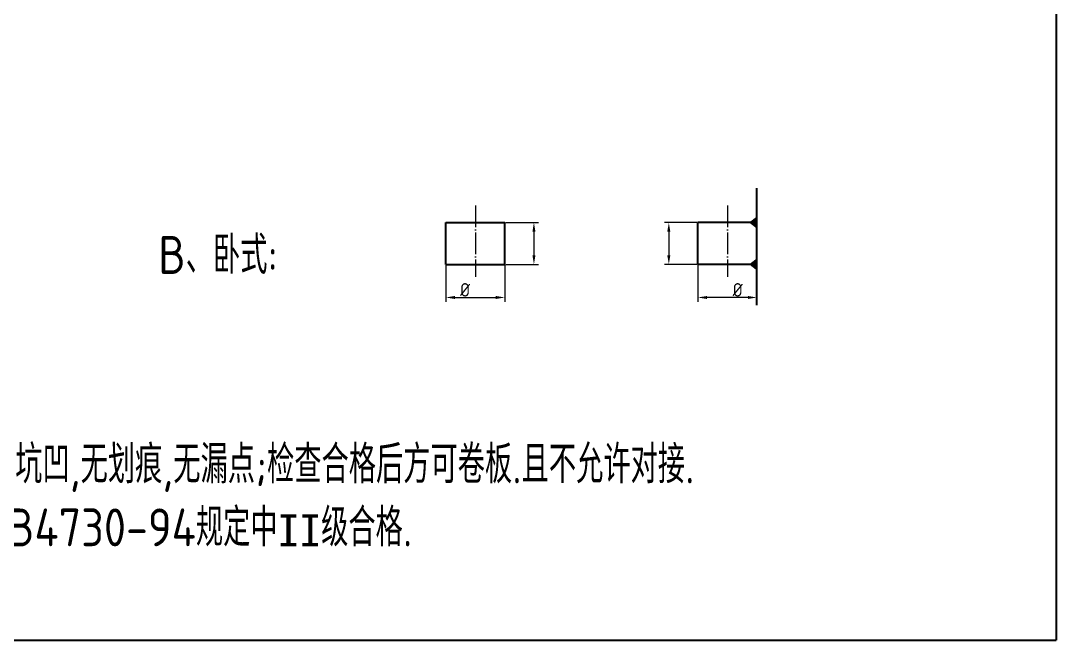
# Model space of a CAD drawing. Header units: millimetres. Extents: x 6220 to 53600, y -8031 to 13822.
# Drawn here: x 41515 to 43829, y -2704 to -1320 of the extents above; entities that cross this region are included whole.
import ezdxf

# ---------------------------------------------------------------- set-up
doc = ezdxf.new("R2010")
doc.units = ezdxf.units.MM
doc.linetypes.add('ACAD_ISO04W100', pattern=[30, 24, -3, 0, -3])
doc.layers.add('粗线', color=7, linetype='Continuous', lineweight=40)
doc.layers.add('轴线', color=5, linetype='ACAD_ISO04W100')
doc.styles.add('GB', font='gbenor.shx', dxfattribs={"bigfont": 'gbcbig.shx'})
doc.dimstyles.new('ISO-25', dxfattribs={"dimtxt": 40, "dimasz": 30, "dimexe": 20, "dimexo": 5, "dimgap": 10, "dimtad": 1, "dimtxsty": 'GB', "dimcen": 2.5, "dimadec": 0, "dimazin": 0, "dimtfac": 1, "dimtmove": 0, "dimatfit": 0, "dimfxl": 0, "dimarcsym": 0})

# ---------------------------------------------------------------- blocks, each defined once
blk = doc.blocks.new('*D135')
at = {"layer": 'Defpoints', "color": 0}
for p in [(42465.3, -1864.4), (42596.8, -1864.4), (42596.8, -1938.3)]:
    blk.add_point(p, dxfattribs=at)
at = {"layer": '粗线', "color": 0, "lineweight": -2}
for p, q in [((42465.3, -1866.4), (42465.3, -1948.3)), ((42596.8, -1866.4), (42596.8, -1948.3)), ((42485.3, -1938.3), (42576.8, -1938.3))]:
    blk.add_line(p, q, dxfattribs=at)
at = {"layer": '粗线', "color": 0}
for points in [[(42485.3, -1935), (42485.3, -1941.7), (42465.3, -1938.3)], [(42576.8, -1935), (42576.8, -1941.7), (42596.8, -1938.3)]]:
    blk.add_solid(points, dxfattribs=at)
at = {"layer": '粗线', "color": 0, "insert": (42508.1, -1921.3), "char_height": 30, "attachment_point": 5, "style": 'GB'}
blk.add_mtext('%%C', dxfattribs=at)
blk = doc.blocks.new('*D136')
at = {"layer": 'Defpoints', "color": 0}
for p in [(42596.8, -1770.9), (42596.8, -1864.4), (42661.9, -1864.4)]:
    blk.add_point(p, dxfattribs=at)
at = {"layer": '粗线', "color": 0, "lineweight": -2}
for p, q in [((42598.8, -1770.9), (42671.9, -1770.9)), ((42661.9, -1790.9), (42661.9, -1844.4)), ((42598.8, -1864.4), (42671.9, -1864.4))]:
    blk.add_line(p, q, dxfattribs=at)
at = {"layer": '粗线', "color": 0}
for points in [[(42658.6, -1790.9), (42665.2, -1790.9), (42661.9, -1770.9)], [(42658.6, -1844.4), (42665.2, -1844.4), (42661.9, -1864.4)]]:
    blk.add_solid(points, dxfattribs=at)
at = {"layer": '粗线', "color": 0, "insert": (42659.9, -1851.4), "char_height": 0.000001, "attachment_point": 5, "rotation": 90, "style": 'GB'}
blk.add_mtext('.', dxfattribs=at)
blk = doc.blocks.new('*D137')
at = {"layer": 'Defpoints', "color": 0}
for p in [(43028.4, -1864.4), (43159.9, -1864.4), (43028.4, -1938.3)]:
    blk.add_point(p, dxfattribs=at)
at = {"layer": '粗线', "color": 0, "lineweight": -2}
for p, q in [((43028.4, -1866.4), (43028.4, -1948.3)), ((43159.9, -1866.4), (43159.9, -1948.3)), ((43139.9, -1938.3), (43048.4, -1938.3))]:
    blk.add_line(p, q, dxfattribs=at)
at = {"layer": '粗线', "color": 0}
for points in [[(43048.4, -1935), (43048.4, -1941.7), (43028.4, -1938.3)], [(43139.9, -1935), (43139.9, -1941.7), (43159.9, -1938.3)]]:
    blk.add_solid(points, dxfattribs=at)
at = {"layer": '粗线', "color": 0, "insert": (43117.1, -1921.3), "char_height": 30, "attachment_point": 5, "style": 'GB'}
blk.add_mtext('%%C', dxfattribs=at)
blk = doc.blocks.new('*D138')
at = {"layer": 'Defpoints', "color": 0}
for p in [(43028.4, -1770.9), (42963.3, -1864.4), (43028.4, -1864.4)]:
    blk.add_point(p, dxfattribs=at)
at = {"layer": '粗线', "color": 0, "lineweight": -2}
for p, q in [((43026.4, -1770.9), (42953.3, -1770.9)), ((42963.3, -1790.9), (42963.3, -1844.4)), ((43026.4, -1864.4), (42953.3, -1864.4))]:
    blk.add_line(p, q, dxfattribs=at)
at = {"layer": '粗线', "color": 0}
for points in [[(42959.9, -1790.9), (42966.6, -1790.9), (42963.3, -1770.9)], [(42959.9, -1844.4), (42966.6, -1844.4), (42963.3, -1864.4)]]:
    blk.add_solid(points, dxfattribs=at)
at = {"layer": '粗线', "color": 0, "insert": (42961.3, -1851.4), "char_height": 0.000001, "attachment_point": 5, "rotation": 90, "style": 'GB'}
blk.add_mtext('.', dxfattribs=at)

msp = doc.modelspace()

# ---------------------------------------------------------------- hatches: boundary and pattern name
at = {"layer": '粗线'}
h = msp.add_hatch(color=0, dxfattribs=at)
h.paths.add_polyline_path([(43142.533, -1770.879), (43160.149, -1770.879), (43160.149, -1784.633)])
h.paths.add_polyline_path([(43142.533, -1770.879), (43160.149, -1757.125), (43160.149, -1770.879)])
h = msp.add_hatch(color=0, dxfattribs=at)
h.paths.add_polyline_path([(43142.533, -1864.352), (43160.149, -1864.352), (43160.149, -1850.598)])
h.paths.add_polyline_path([(43142.533, -1864.352), (43160.149, -1878.106), (43160.149, -1864.352)])

# ---------------------------------------------------------------- linework, layer by layer
for p in [(43828.859, 130.69), (39819.359, -2704.31)]:
    msp.add_line(p, (43828.859, -2704.31), dxfattribs=at)
at = {"layer": '粗线', "color": 0}
for p, q in [((43159.852, -1955.227), (43159.852, -1693.938)), ((42465.328, -1864.354), (42465.328, -1770.877)), ((42465.328, -1770.877), (42596.802, -1770.877)), ((42596.802, -1864.354), (42596.802, -1770.877)), ((43028.378, -1864.354), (43028.378, -1770.877)), ((43159.852, -1770.877), (43028.378, -1770.877)), ((42465.328, -1864.354), (42596.802, -1864.354)), ((43159.852, -1864.354), (43028.378, -1864.354))]:
    msp.add_line(p, q, dxfattribs=at)
at = {"layer": '轴线', "color": 0, "ltscale": 2}
for p, q in [((42531.065, -1733.168), (42531.065, -1892.049)), ((43094.115, -1733.168), (43094.115, -1892.049))]:
    msp.add_line(p, q, dxfattribs=at)

# ---------------------------------------------------------------- texts
at = {"layer": '粗线', "color": 0, "char_height": 84.5, "attachment_point": 1, "style": 'GB'}
for s, insert, width in [('B、卧式:', (41822.726, -1801.008), 688.05377), ('3.技术要求:螺旋板必须表面检查合格,无夹渣,无坑凹,无划痕,无漏点;检查合格后方可卷板.且不允许对接.\\P  如确需对接焊时,其焊缝需100%RT符合JB4730-94规定中{\\fSimSun|b0|i0|c134|p2;\\H0.8462x;II}级合格.', (40202.642, -2268.924), 3031.10693)]:
    msp.add_mtext(s, dxfattribs=dict(at, insert=insert, width=width))

# ---------------------------------------------------------------- dimensions: what is measured, and where the dimension line sits
at = {"layer": '粗线', "color": 0}
for base, p1, p2, angle, text, override, picture, middle in [((42661.911, -1864.354), (42596.802, -1770.877), (42596.802, -1864.354), 90, '.', {"dimtxt": 1e-06, "dimasz": 20, "dimexe": 10, "dimexo": 2, "dimgap": 2}, '*D136', (42661.911, -1851.439)), ((42963.269, -1864.354), (43028.378, -1770.877), (43028.378, -1864.354), 90, '.', {"dimtxt": 1e-06, "dimasz": 20, "dimexe": 10, "dimexo": 2, "dimgap": 2}, '*D138', (42963.269, -1851.439)), ((43028.378, -1938.327), (43159.852, -1864.354), (43028.378, -1864.354), 180, '%%C', {"dimtxt": 30, "dimasz": 20, "dimexe": 10, "dimexo": 2, "dimgap": 2}, '*D137', (43117.081, -1938.327))]:
    dim = msp.add_linear_dim(base=base, p1=p1, p2=p2, angle=angle, text=text, dimstyle='ISO-25', override=override, dxfattribs=at)
    dim.commit()
    dim.dimension.update_dxf_attribs({"geometry": picture, "text_midpoint": middle, "dimtype": 160})
dim = msp.add_linear_dim(base=(42596.802, -1938.327), p1=(42465.328, -1864.354), p2=(42596.802, -1864.354), text='%%C', dimstyle='ISO-25', override={"dimtxt": 30, "dimasz": 20, "dimexe": 10, "dimexo": 2, "dimgap": 2}, dxfattribs=at)
dim.commit()
dim.dimension.update_dxf_attribs({"geometry": '*D135', "text_midpoint": (42508.099, -1938.327), "dimtype": 160})

doc.saveas('drawing.dxf')
